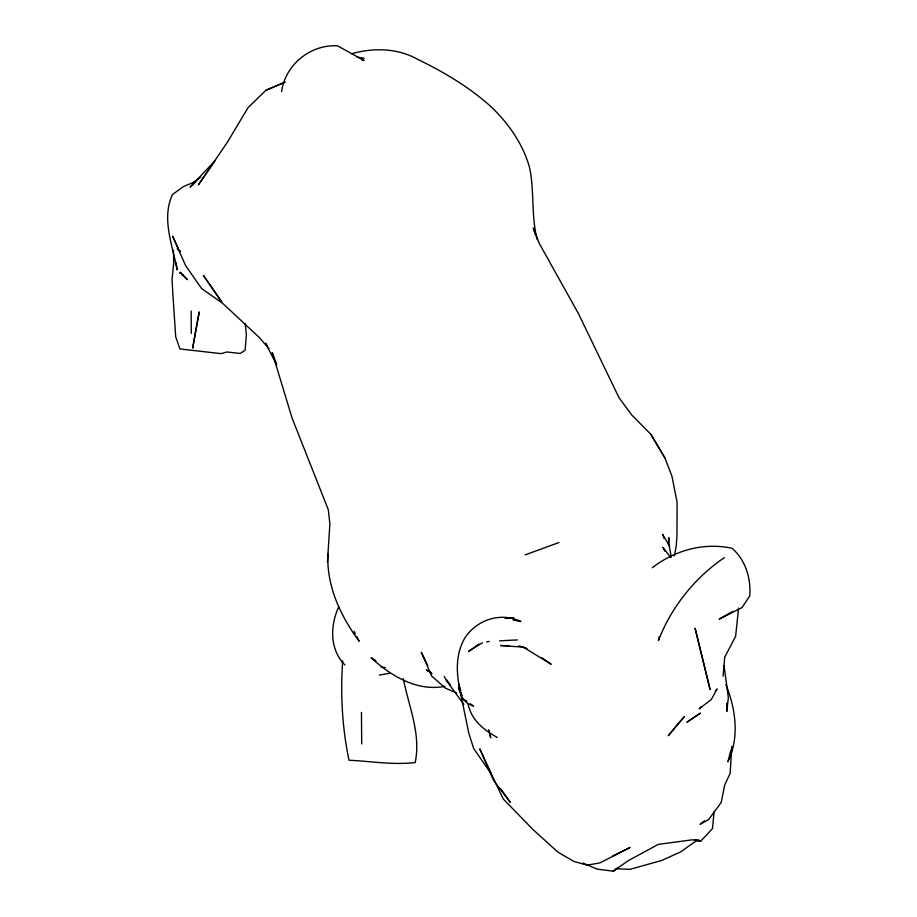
<?xml version="1.0" encoding="UTF-8"?>
<svg xmlns="http://www.w3.org/2000/svg" width="917" height="917" viewBox="0 0 917 917"><rect width="100%" height="100%" fill="white"/><g stroke="black" fill="none" stroke-linecap="round" stroke-linejoin="round"><path stroke-width="1.38" d="M668.78 545.798L668.837 537.671L668.493 544.629M356.598 636.306L359.166 641.27C340.505 615.995 326.314 585.757 327.954 553.753M731.766 746.415L730.15 773.467L724.774 784.746L721.186 802.49L708.566 819.66L700.049 824.314L704.565 820.807M327.438 562.281L329.891 523.79L328.297 509.714L292.076 418.049L272.234 352.621L276.281 363.568M342.683 660.916C340.322 694.009 342.213 727.823 348.999 760.239C371.305 761.236 392.946 765.179 415.195 762.531C421.144 733.783 408.65 706.228 403.262 678.511M723.066 676.173L724.717 657.214L735.617 636.306L738.609 608.109M714.091 811.694L712.509 828.59L701.092 840.763L695.877 841.072L680.609 851.916L661.868 860.421L629.91 869.35L616.694 868.789L613.255 871.15L597.013 869.121L583.12 863.115M674.362 555.862L676.196 546.2L676.975 535.677L677.067 502.184L671.932 476.106L664.848 457.847L650.783 434.234L631.916 415.172L618.998 397.691L578.444 313.603L539.196 243.292L533.293 228.069L535.356 234.649M659.266 636.547L658.452 640.593C671.072 607.409 694.914 577.527 724.338 557.662M730.815 750.255L727.96 761.763C739.721 737.085 735.64 709.173 725.943 684.586M281.645 91.631C285.049 64.855 310.703 44.085 337.605 45.85L364.06 60.522L361.607 59.651M338.751 606.825C330.051 625.646 329.49 649.351 344.884 664.951M715.283 691.189L717.105 688.976L711.317 699.465L699.235 708.83L701.184 706.892M285.347 82.049L265.941 90.244L248.014 107.69L227.324 142.307L198.381 184.856L214.876 160.865L190.094 187.125L195.997 181.646M618.299 867.379L613.255 871.15L628.317 860.662L658.28 844.374L692.255 839.834L701.092 840.763L694.777 839.582M200.823 176.958L192.272 183.331L195.791 181.749M478.892 644.089L468.621 651.368L482.457 642.748M652.274 567.738C674.774 550.269 703.901 542.188 731.972 548.274C745.555 559.737 751.195 578.719 749.705 596.027L742.025 607.547L719.192 619.113L733.027 611.307M612.533 856.123L630.117 847.468L600.073 862.851L587.247 865.167L573.675 861.361L557.662 851.916L532.972 829.541L503.227 798.959L491.283 773.822L473.699 748.593L468.77 733.061L458.66 684.002L460.793 690.547M265.941 90.244L284.385 82.496M195.298 181.726L183.606 186.46L172.522 194.461C161.128 218.716 172.74 245.366 177.096 269.862L176.087 262.87M525.154 554.888L558.98 542.52M445.043 686.294C417.224 691.865 390.906 675.886 371.121 657.753L375.947 660.721M351.853 53.702C373.609 47.535 397.565 48.085 417.613 59.318C444.069 72.145 469.504 87.23 491.386 107.025C508.717 123.657 523.103 144.221 529.545 167.547C534.611 191.263 531.012 216.171 537.202 239.543M379.317 675.141L389.358 673.238M508.362 618.471L513.795 617.737L505.141 618.494M486.572 641.797L489.277 641.464M499.593 640.811L517.394 639.917M509.015 645.717L500.716 645.534L523.32 647.138L526.977 648.525M357.183 57.198L364.129 58.184M381.14 666.9L385.278 667.633M513.027 620.007L520.913 621.508C500.82 611.834 477.104 619.525 464.976 637.774C454.121 655.976 456.368 679.016 462.374 698.536L467.716 703.534L473.573 706.067L470.215 703.809M518.701 645.923L523.32 647.138L551.186 664.263L542.062 657.879M456.54 692.977L445.49 688.197L431.689 676.093L421.27 652.193L427.849 665.685M431.024 672.665L426.302 669.891L432.022 673.525M466.856 701.551L462.374 698.536L466.489 701.436M497.278 737.497C483.534 729.829 470.994 719.776 468.025 703.454M180.58 251.338L177.222 248.874L180.271 251.613M181.898 274.355L187.446 279.674L180.34 272.177M268.899 348.529L259.03 337.25L222.877 303.538L201.602 288.523L185.681 265.747L172.66 236.254L178.185 248.358M267.26 345.537L265.506 343.279L276.739 364.783M670.648 557.444L662.922 547.311L664.71 551.106M463.853 704.405L446.258 680.345L444.252 676.425M446.59 679.715L450.499 685.194M500.728 788.723L510.265 802.318L493.644 780.539L479.751 748.845L491.18 773.363M664.848 457.847L650.783 434.234M354.042 631.343L355.326 633.83M461.996 695.51L458.443 687.704L461.56 695.636M664.023 538.336L662.578 534.313L669.284 545.558L671.175 556.814M488.623 729.783L490.721 737.841L489.07 730.987M724.052 665.524L728.35 697.826L726.768 711.535L726.734 703.236M245.16 323.701L246.386 334.487L245.103 350.179L240.288 353.458L227.026 351.99L220.928 353.63L179.892 348.93L175.697 336.768L173.026 296.581L172.029 279.398L173.749 262.755L173.428 250.249M361.458 712.406L361.699 743.939M191.183 311.012L191.275 333.421M195.516 331.679L192.685 348.151L199.241 311.895L195.516 331.679M678.626 723.02L668.287 735.698L684.357 716.693L678.626 723.02M700.279 713.22L687.074 722.08L700.279 713.22M179.892 272.979L180.592 273.025L179.892 272.979M181.704 274.378L182.689 275.089L181.704 274.378M221.685 301.922L203.471 275.501L221.685 301.922M710.022 689.24L695.12 628.374L710.022 689.24"/></g></svg>
